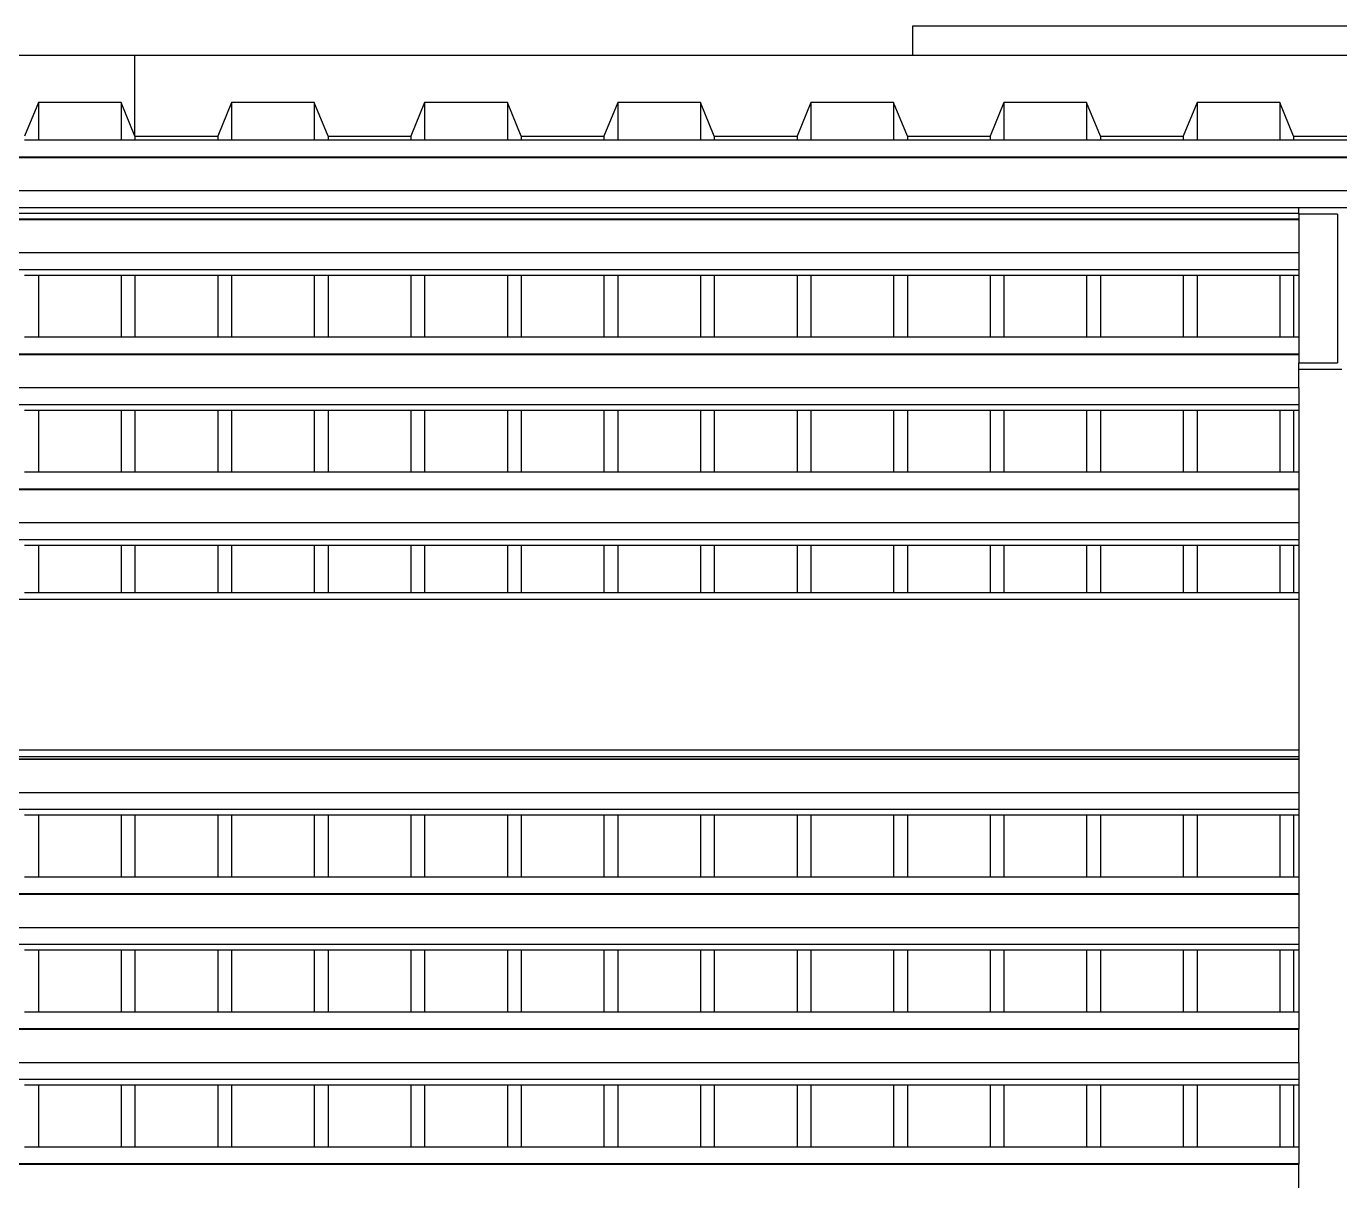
# Model space of a CAD drawing. Extents: x -92 to 92, y -11 to 21.
# Drawn here: x -56.63 to -54.709, y 16.066 to 17.754 of the extents above; entities that cross this region are included whole.
import ezdxf

# ---------------------------------------------------------------- set-up
doc = ezdxf.new("R2010")
doc.units = 0
doc.layers.get('0').update_dxf_attribs({"linetype": 'CONTINUOUS'})

msp = doc.modelspace()

# ---------------------------------------------------------------- linework, layer by layer
for p, q in [((-54.1837, 17.7541), (-55.3337, 17.7541)), ((-55.3337, 17.7541), (-55.3337, 17.7119)), ((-58.3837, 17.7119), (-56.4707, 17.7119)), ((-56.4707, 17.5935), (-56.4707, 17.7119)), ((-56.4707, 17.7119), (-55.3337, 17.7119)), ((-55.3337, 17.7119), (-54.1837, 17.7119)), ((-56.6119, 17.6428), (-56.6321, 17.5935)), ((-56.4908, 17.6428), (-56.6119, 17.6428)), ((-56.6119, 17.6428), (-56.6119, 17.5879)), ((-56.4707, 17.5935), (-56.4908, 17.6428)), ((-56.4908, 17.6428), (-56.4908, 17.5879)), ((-56.3295, 17.6428), (-56.3496, 17.5935)), ((-56.3295, 17.6428), (-56.3295, 17.5879)), ((-56.2084, 17.6428), (-56.3295, 17.6428)), ((-56.2084, 17.6428), (-56.2084, 17.5879)), ((-56.1883, 17.5935), (-56.2084, 17.6428)), ((-56.0471, 17.6428), (-56.0672, 17.5935)), ((-56.0471, 17.6428), (-56.0471, 17.5879)), ((-55.926, 17.6428), (-56.0471, 17.6428)), ((-55.926, 17.6428), (-55.926, 17.5879)), ((-55.9058, 17.5935), (-55.926, 17.6428)), ((-55.7646, 17.6428), (-55.7848, 17.5935)), ((-55.7646, 17.6428), (-55.7646, 17.5879)), ((-55.6436, 17.6428), (-55.7646, 17.6428)), ((-55.6436, 17.6428), (-55.6436, 17.5879)), ((-55.6234, 17.5935), (-55.6436, 17.6428)), ((-55.4822, 17.6428), (-55.5024, 17.5935)), ((-55.4822, 17.6428), (-55.4822, 17.5879)), ((-55.3612, 17.6428), (-55.4822, 17.6428)), ((-55.3612, 17.6428), (-55.3612, 17.5879)), ((-55.341, 17.5935), (-55.3612, 17.6428)), ((-55.1998, 17.6428), (-55.22, 17.5935)), ((-55.1998, 17.6428), (-55.1998, 17.5879)), ((-55.0788, 17.6428), (-55.1998, 17.6428)), ((-55.0788, 17.6428), (-55.0788, 17.5879)), ((-55.0586, 17.5935), (-55.0788, 17.6428)), ((-54.9174, 17.6428), (-54.9376, 17.5935)), ((-54.9174, 17.6428), (-54.9174, 17.5879)), ((-54.7964, 17.6428), (-54.9174, 17.6428)), ((-54.7964, 17.6428), (-54.7964, 17.5879)), ((-54.7762, 17.5935), (-54.7964, 17.6428)), ((-56.6321, 17.5879), (-56.6119, 17.5879)), ((-56.6119, 17.5879), (-56.4908, 17.5879)), ((-56.4908, 17.5879), (-56.4707, 17.5879)), ((-56.4707, 17.5935), (-56.4707, 17.5879)), ((-56.4707, 17.5935), (-56.3496, 17.5935)), ((-56.4707, 17.5879), (-56.3496, 17.5879)), ((-56.3496, 17.5935), (-56.3496, 17.5879)), ((-56.3496, 17.5879), (-56.3295, 17.5879)), ((-56.3295, 17.5879), (-56.2084, 17.5879)), ((-56.2084, 17.5879), (-56.1883, 17.5879)), ((-56.1883, 17.5935), (-56.1883, 17.5879)), ((-56.1883, 17.5935), (-56.0672, 17.5935)), ((-56.1883, 17.5879), (-56.0672, 17.5879)), ((-56.0672, 17.5935), (-56.0672, 17.5879)), ((-56.0672, 17.5879), (-56.0471, 17.5879)), ((-56.0471, 17.5879), (-55.926, 17.5879)), ((-55.926, 17.5879), (-55.9058, 17.5879)), ((-55.9058, 17.5935), (-55.9058, 17.5879)), ((-55.9058, 17.5935), (-55.7848, 17.5935)), ((-55.9058, 17.5879), (-55.7848, 17.5879)), ((-55.7848, 17.5935), (-55.7848, 17.5879)), ((-55.7848, 17.5879), (-55.7646, 17.5879)), ((-55.7646, 17.5879), (-55.6436, 17.5879)), ((-55.6436, 17.5879), (-55.6234, 17.5879)), ((-55.6234, 17.5935), (-55.6234, 17.5879)), ((-55.6234, 17.5935), (-55.5024, 17.5935)), ((-55.6234, 17.5879), (-55.5024, 17.5879)), ((-55.5024, 17.5935), (-55.5024, 17.5879)), ((-55.5024, 17.5879), (-55.4822, 17.5879)), ((-55.4822, 17.5879), (-55.3612, 17.5879)), ((-55.3612, 17.5879), (-55.341, 17.5879)), ((-55.341, 17.5935), (-55.341, 17.5879)), ((-55.341, 17.5935), (-55.22, 17.5935)), ((-55.341, 17.5879), (-55.22, 17.5879)), ((-55.22, 17.5935), (-55.22, 17.5879)), ((-55.22, 17.5879), (-55.1998, 17.5879)), ((-55.1998, 17.5879), (-55.0788, 17.5879)), ((-55.0788, 17.5879), (-55.0586, 17.5879)), ((-55.0586, 17.5935), (-55.0586, 17.5879)), ((-55.0586, 17.5935), (-54.9376, 17.5935)), ((-55.0586, 17.5879), (-54.9376, 17.5879)), ((-54.9376, 17.5935), (-54.9376, 17.5879)), ((-54.9376, 17.5879), (-54.9174, 17.5879)), ((-54.9174, 17.5879), (-54.7964, 17.5879)), ((-54.7964, 17.5879), (-54.7762, 17.5879)), ((-54.7762, 17.5935), (-54.7762, 17.5879)), ((-54.7762, 17.5935), (-54.6552, 17.5935)), ((-54.7762, 17.5879), (-54.6552, 17.5879)), ((-64.9532, 17.5632), (-47.2687, 17.5632)), ((-64.9532, 17.5624), (-47.2687, 17.5624)), ((-64.9532, 17.5139), (-47.2687, 17.5139)), ((-58.3987, 17.4892), (-54.7687, 17.4892)), ((-58.3987, 17.481), (-54.7687, 17.481)), ((-54.7687, 17.4892), (-54.6487, 17.4892)), ((-54.7687, 17.481), (-54.7687, 17.4892)), ((-54.7687, 17.4796), (-54.7687, 17.481)), ((-58.3987, 17.4725), (-54.7687, 17.4725)), ((-58.3987, 17.4717), (-54.7687, 17.4717)), ((-54.7118, 17.4796), (-54.7687, 17.4796)), ((-54.7687, 17.4796), (-54.7687, 17.4725)), ((-54.7687, 17.4725), (-54.7687, 17.4717)), ((-54.7687, 17.4717), (-54.7687, 17.4232)), ((-54.7118, 17.4796), (-54.7118, 17.2622)), ((-58.3987, 17.4232), (-54.7687, 17.4232)), ((-54.7687, 17.4232), (-54.7687, 17.3985)), ((-58.3987, 17.3985), (-54.7687, 17.3985)), ((-56.6321, 17.3903), (-56.6119, 17.3903)), ((-56.6119, 17.3903), (-56.6119, 17.2999)), ((-56.6119, 17.3903), (-56.4908, 17.3903)), ((-56.4908, 17.3903), (-56.4908, 17.2999)), ((-56.4908, 17.3903), (-56.4707, 17.3903)), ((-56.4707, 17.3903), (-56.4707, 17.2999)), ((-56.4707, 17.3903), (-56.3496, 17.3903)), ((-56.3496, 17.3903), (-56.3496, 17.2999)), ((-56.3496, 17.3903), (-56.3295, 17.3903)), ((-56.3295, 17.3903), (-56.3295, 17.2999)), ((-56.3295, 17.3903), (-56.2084, 17.3903)), ((-56.2084, 17.3903), (-56.2084, 17.2999)), ((-56.2084, 17.3903), (-56.1883, 17.3903)), ((-56.1883, 17.3903), (-56.1883, 17.2999)), ((-56.1883, 17.3903), (-56.0672, 17.3903)), ((-56.0672, 17.3903), (-56.0672, 17.2999)), ((-56.0672, 17.3903), (-56.0471, 17.3903)), ((-56.0471, 17.3903), (-56.0471, 17.2999)), ((-56.0471, 17.3903), (-55.926, 17.3903)), ((-55.926, 17.3903), (-55.926, 17.2999)), ((-55.926, 17.3903), (-55.9058, 17.3903)), ((-55.9058, 17.3903), (-55.9058, 17.2999)), ((-55.9058, 17.3903), (-55.7848, 17.3903)), ((-55.7848, 17.3903), (-55.7848, 17.2999)), ((-55.7848, 17.3903), (-55.7646, 17.3903)), ((-55.7646, 17.3903), (-55.7646, 17.2999)), ((-55.7646, 17.3903), (-55.6436, 17.3903)), ((-55.6436, 17.3903), (-55.6436, 17.2999)), ((-55.6436, 17.3903), (-55.6234, 17.3903)), ((-55.6234, 17.3903), (-55.6234, 17.2999)), ((-55.6234, 17.3903), (-55.5024, 17.3903)), ((-55.5024, 17.3903), (-55.5024, 17.2999)), ((-55.5024, 17.3903), (-55.4822, 17.3903)), ((-55.4822, 17.3903), (-55.4822, 17.2999)), ((-55.4822, 17.3903), (-55.3612, 17.3903)), ((-55.3612, 17.3903), (-55.3612, 17.2999)), ((-55.3612, 17.3903), (-55.341, 17.3903)), ((-55.341, 17.3903), (-55.341, 17.2999)), ((-55.341, 17.3903), (-55.22, 17.3903)), ((-55.22, 17.3903), (-55.22, 17.2999)), ((-55.22, 17.3903), (-55.1998, 17.3903)), ((-55.1998, 17.3903), (-55.1998, 17.2999)), ((-55.1998, 17.3903), (-55.0788, 17.3903)), ((-55.0788, 17.3903), (-55.0788, 17.2999)), ((-55.0788, 17.3903), (-55.0586, 17.3903)), ((-55.0586, 17.3903), (-55.0586, 17.2999)), ((-55.0586, 17.3903), (-54.9376, 17.3903)), ((-54.9376, 17.3903), (-54.9376, 17.2999)), ((-54.9376, 17.3903), (-54.9174, 17.3903)), ((-54.9174, 17.3903), (-54.9174, 17.2999)), ((-54.9174, 17.3903), (-54.7964, 17.3903)), ((-54.7964, 17.3903), (-54.7964, 17.2999)), ((-54.7964, 17.3903), (-54.7762, 17.3903)), ((-54.7762, 17.3903), (-54.7762, 17.2999)), ((-54.7762, 17.3903), (-54.7687, 17.3903)), ((-54.7687, 17.3985), (-54.7687, 17.3903)), ((-54.7687, 17.3903), (-54.7687, 17.2999)), ((-56.6321, 17.2999), (-56.6119, 17.2999)), ((-56.6119, 17.2999), (-56.4908, 17.2999)), ((-56.4908, 17.2999), (-56.4707, 17.2999)), ((-56.4707, 17.2999), (-56.3496, 17.2999)), ((-56.3496, 17.2999), (-56.3295, 17.2999)), ((-56.3295, 17.2999), (-56.2084, 17.2999)), ((-56.2084, 17.2999), (-56.1883, 17.2999)), ((-56.1883, 17.2999), (-56.0672, 17.2999)), ((-56.0672, 17.2999), (-56.0471, 17.2999)), ((-56.0471, 17.2999), (-55.926, 17.2999)), ((-55.926, 17.2999), (-55.9058, 17.2999)), ((-55.9058, 17.2999), (-55.7848, 17.2999)), ((-55.7848, 17.2999), (-55.7646, 17.2999)), ((-55.7646, 17.2999), (-55.6436, 17.2999)), ((-55.6436, 17.2999), (-55.6234, 17.2999)), ((-55.6234, 17.2999), (-55.5024, 17.2999)), ((-55.5024, 17.2999), (-55.4822, 17.2999)), ((-55.4822, 17.2999), (-55.3612, 17.2999)), ((-55.3612, 17.2999), (-55.341, 17.2999)), ((-55.341, 17.2999), (-55.22, 17.2999)), ((-55.22, 17.2999), (-55.1998, 17.2999)), ((-55.1998, 17.2999), (-55.0788, 17.2999)), ((-55.0788, 17.2999), (-55.0586, 17.2999)), ((-55.0586, 17.2999), (-54.9376, 17.2999)), ((-54.9376, 17.2999), (-54.9174, 17.2999)), ((-54.9174, 17.2999), (-54.7964, 17.2999)), ((-54.7964, 17.2999), (-54.7762, 17.2999)), ((-54.7762, 17.2999), (-54.7687, 17.2999)), ((-54.7687, 17.2999), (-54.7687, 17.2752)), ((-58.3987, 17.2752), (-54.7687, 17.2752)), ((-58.3987, 17.2744), (-54.7687, 17.2744)), ((-54.7687, 17.2752), (-54.7687, 17.2744)), ((-54.7687, 17.2744), (-54.7687, 17.2622)), ((-54.7687, 17.2525), (-54.7687, 17.2622)), ((-54.7687, 17.2622), (-54.7118, 17.2622)), ((-54.7118, 17.2525), (-54.7687, 17.2525)), ((-54.7687, 17.2525), (-54.7687, 17.2522)), ((-54.7118, 17.2522), (-54.7687, 17.2522)), ((-54.7687, 17.2259), (-54.7687, 17.2522)), ((-54.7118, 17.2525), (-54.7118, 17.2522)), ((-54.7056, 17.2525), (-54.7118, 17.2525)), ((-54.7056, 17.2522), (-54.7118, 17.2522)), ((-58.3987, 17.2259), (-54.7687, 17.2259)), ((-54.7687, 17.2259), (-54.7687, 17.2012)), ((-58.3987, 17.2012), (-54.7687, 17.2012)), ((-56.6321, 17.193), (-56.6119, 17.193)), ((-56.6119, 17.193), (-56.6119, 17.1026)), ((-56.6119, 17.193), (-56.4908, 17.193)), ((-56.4908, 17.193), (-56.4908, 17.1026)), ((-56.4908, 17.193), (-56.4707, 17.193)), ((-56.4707, 17.193), (-56.4707, 17.1026)), ((-56.4707, 17.193), (-56.3496, 17.193)), ((-56.3496, 17.193), (-56.3496, 17.1026)), ((-56.3496, 17.193), (-56.3295, 17.193)), ((-56.3295, 17.193), (-56.3295, 17.1026)), ((-56.3295, 17.193), (-56.2084, 17.193)), ((-56.2084, 17.193), (-56.2084, 17.1026)), ((-56.2084, 17.193), (-56.1883, 17.193)), ((-56.1883, 17.193), (-56.1883, 17.1026)), ((-56.1883, 17.193), (-56.0672, 17.193)), ((-56.0672, 17.193), (-56.0672, 17.1026)), ((-56.0672, 17.193), (-56.0471, 17.193)), ((-56.0471, 17.193), (-56.0471, 17.1026)), ((-56.0471, 17.193), (-55.926, 17.193)), ((-55.926, 17.193), (-55.926, 17.1026)), ((-55.926, 17.193), (-55.9058, 17.193)), ((-55.9058, 17.193), (-55.9058, 17.1026)), ((-55.9058, 17.193), (-55.7848, 17.193)), ((-55.7848, 17.193), (-55.7848, 17.1026)), ((-55.7848, 17.193), (-55.7646, 17.193)), ((-55.7646, 17.193), (-55.7646, 17.1026)), ((-55.7646, 17.193), (-55.6436, 17.193)), ((-55.6436, 17.193), (-55.6436, 17.1026)), ((-55.6436, 17.193), (-55.6234, 17.193)), ((-55.6234, 17.193), (-55.6234, 17.1026)), ((-55.6234, 17.193), (-55.5024, 17.193)), ((-55.5024, 17.193), (-55.5024, 17.1026)), ((-55.5024, 17.193), (-55.4822, 17.193)), ((-55.4822, 17.193), (-55.4822, 17.1026)), ((-55.4822, 17.193), (-55.3612, 17.193)), ((-55.3612, 17.193), (-55.3612, 17.1026)), ((-55.3612, 17.193), (-55.341, 17.193)), ((-55.341, 17.193), (-55.341, 17.1026)), ((-55.341, 17.193), (-55.22, 17.193)), ((-55.22, 17.193), (-55.22, 17.1026)), ((-55.22, 17.193), (-55.1998, 17.193)), ((-55.1998, 17.193), (-55.1998, 17.1026)), ((-55.1998, 17.193), (-55.0788, 17.193)), ((-55.0788, 17.193), (-55.0788, 17.1026)), ((-55.0788, 17.193), (-55.0586, 17.193)), ((-55.0586, 17.193), (-55.0586, 17.1026)), ((-55.0586, 17.193), (-54.9376, 17.193)), ((-54.9376, 17.193), (-54.9376, 17.1026)), ((-54.9376, 17.193), (-54.9174, 17.193)), ((-54.9174, 17.193), (-54.9174, 17.1026)), ((-54.9174, 17.193), (-54.7964, 17.193)), ((-54.7964, 17.193), (-54.7964, 17.1026)), ((-54.7964, 17.193), (-54.7762, 17.193)), ((-54.7762, 17.193), (-54.7762, 17.1026)), ((-54.7762, 17.193), (-54.7687, 17.193)), ((-54.7687, 17.2012), (-54.7687, 17.193)), ((-54.7687, 17.193), (-54.7687, 17.1026)), ((-56.6321, 17.1026), (-56.6119, 17.1026)), ((-56.6119, 17.1026), (-56.4908, 17.1026)), ((-56.4908, 17.1026), (-56.4707, 17.1026)), ((-56.4707, 17.1026), (-56.3496, 17.1026)), ((-56.3496, 17.1026), (-56.3295, 17.1026)), ((-56.3295, 17.1026), (-56.2084, 17.1026)), ((-56.2084, 17.1026), (-56.1883, 17.1026)), ((-56.1883, 17.1026), (-56.0672, 17.1026)), ((-56.0672, 17.1026), (-56.0471, 17.1026)), ((-56.0471, 17.1026), (-55.926, 17.1026)), ((-55.926, 17.1026), (-55.9058, 17.1026)), ((-55.9058, 17.1026), (-55.7848, 17.1026)), ((-55.7848, 17.1026), (-55.7646, 17.1026)), ((-55.7646, 17.1026), (-55.6436, 17.1026)), ((-55.6436, 17.1026), (-55.6234, 17.1026)), ((-55.6234, 17.1026), (-55.5024, 17.1026)), ((-55.5024, 17.1026), (-55.4822, 17.1026)), ((-55.4822, 17.1026), (-55.3612, 17.1026)), ((-55.3612, 17.1026), (-55.341, 17.1026)), ((-55.341, 17.1026), (-55.22, 17.1026)), ((-55.22, 17.1026), (-55.1998, 17.1026)), ((-55.1998, 17.1026), (-55.0788, 17.1026)), ((-55.0788, 17.1026), (-55.0586, 17.1026)), ((-55.0586, 17.1026), (-54.9376, 17.1026)), ((-54.9376, 17.1026), (-54.9174, 17.1026)), ((-54.9174, 17.1026), (-54.7964, 17.1026)), ((-54.7964, 17.1026), (-54.7762, 17.1026)), ((-54.7762, 17.1026), (-54.7687, 17.1026)), ((-54.7687, 17.1026), (-54.7687, 17.0779)), ((-58.3987, 17.0779), (-54.7687, 17.0779)), ((-58.3987, 17.0771), (-54.7687, 17.0771)), ((-54.7687, 17.0779), (-54.7687, 17.0771)), ((-54.7687, 17.0771), (-54.7687, 17.0286)), ((-58.3987, 17.0286), (-54.7687, 17.0286)), ((-54.7687, 17.0286), (-54.7687, 17.0039)), ((-58.3987, 17.0039), (-54.7687, 17.0039)), ((-54.7687, 17.0039), (-54.7687, 16.9957)), ((-56.6321, 16.9957), (-56.6119, 16.9957)), ((-56.6119, 16.9957), (-56.6119, 16.9261)), ((-56.6119, 16.9957), (-56.4908, 16.9957)), ((-56.4908, 16.9957), (-56.4908, 16.9261)), ((-56.4908, 16.9957), (-56.4707, 16.9957)), ((-56.4707, 16.9957), (-56.4707, 16.9261)), ((-56.4707, 16.9957), (-56.3496, 16.9957)), ((-56.3496, 16.9957), (-56.3496, 16.9261)), ((-56.3496, 16.9957), (-56.3295, 16.9957)), ((-56.3295, 16.9957), (-56.3295, 16.9261)), ((-56.3295, 16.9957), (-56.2084, 16.9957)), ((-56.2084, 16.9957), (-56.2084, 16.9261)), ((-56.2084, 16.9957), (-56.1883, 16.9957)), ((-56.1883, 16.9957), (-56.1883, 16.9261)), ((-56.1883, 16.9957), (-56.0672, 16.9957)), ((-56.0672, 16.9957), (-56.0672, 16.9261)), ((-56.0672, 16.9957), (-56.0471, 16.9957)), ((-56.0471, 16.9957), (-56.0471, 16.9261)), ((-56.0471, 16.9957), (-55.926, 16.9957)), ((-55.926, 16.9957), (-55.926, 16.9261)), ((-55.926, 16.9957), (-55.9058, 16.9957)), ((-55.9058, 16.9957), (-55.9058, 16.9261)), ((-55.9058, 16.9957), (-55.7848, 16.9957)), ((-55.7848, 16.9957), (-55.7848, 16.9261)), ((-55.7848, 16.9957), (-55.7646, 16.9957)), ((-55.7646, 16.9957), (-55.7646, 16.9261)), ((-55.7646, 16.9957), (-55.6436, 16.9957)), ((-55.6436, 16.9957), (-55.6436, 16.9261)), ((-55.6436, 16.9957), (-55.6234, 16.9957)), ((-55.6234, 16.9957), (-55.6234, 16.9261)), ((-55.6234, 16.9957), (-55.5024, 16.9957)), ((-55.5024, 16.9957), (-55.5024, 16.9261)), ((-55.5024, 16.9957), (-55.4822, 16.9957)), ((-55.4822, 16.9957), (-55.4822, 16.9261)), ((-55.4822, 16.9957), (-55.3612, 16.9957)), ((-55.3612, 16.9957), (-55.3612, 16.9261)), ((-55.3612, 16.9957), (-55.341, 16.9957)), ((-55.341, 16.9957), (-55.341, 16.9261)), ((-55.341, 16.9957), (-55.22, 16.9957)), ((-55.22, 16.9957), (-55.22, 16.9261)), ((-55.22, 16.9957), (-55.1998, 16.9957)), ((-55.1998, 16.9957), (-55.1998, 16.9261)), ((-55.1998, 16.9957), (-55.0788, 16.9957)), ((-55.0788, 16.9957), (-55.0788, 16.9261)), ((-55.0788, 16.9957), (-55.0586, 16.9957)), ((-55.0586, 16.9957), (-55.0586, 16.9261)), ((-55.0586, 16.9957), (-54.9376, 16.9957)), ((-54.9376, 16.9957), (-54.9376, 16.9261)), ((-54.9376, 16.9957), (-54.9174, 16.9957)), ((-54.9174, 16.9957), (-54.9174, 16.9261)), ((-54.9174, 16.9957), (-54.7964, 16.9957)), ((-54.7964, 16.9957), (-54.7964, 16.9261)), ((-54.7964, 16.9957), (-54.7762, 16.9957)), ((-54.7762, 16.9957), (-54.7762, 16.9261)), ((-54.7762, 16.9957), (-54.7687, 16.9957)), ((-54.7687, 16.9957), (-54.7687, 16.9261)), ((-56.6119, 16.9261), (-56.6321, 16.9261)), ((-56.4908, 16.9261), (-56.6119, 16.9261)), ((-56.4707, 16.9261), (-56.4908, 16.9261)), ((-56.3496, 16.9261), (-56.4707, 16.9261)), ((-56.3295, 16.9261), (-56.3496, 16.9261)), ((-56.2084, 16.9261), (-56.3295, 16.9261)), ((-56.1883, 16.9261), (-56.2084, 16.9261)), ((-56.0672, 16.9261), (-56.1883, 16.9261)), ((-56.0471, 16.9261), (-56.0672, 16.9261)), ((-55.926, 16.9261), (-56.0471, 16.9261)), ((-55.9058, 16.9261), (-55.926, 16.9261)), ((-55.7848, 16.9261), (-55.9058, 16.9261)), ((-55.7646, 16.9261), (-55.7848, 16.9261)), ((-55.6436, 16.9261), (-55.7646, 16.9261)), ((-55.6234, 16.9261), (-55.6436, 16.9261)), ((-55.5024, 16.9261), (-55.6234, 16.9261)), ((-55.4822, 16.9261), (-55.5024, 16.9261)), ((-55.3612, 16.9261), (-55.4822, 16.9261)), ((-55.341, 16.9261), (-55.3612, 16.9261)), ((-55.22, 16.9261), (-55.341, 16.9261)), ((-55.1998, 16.9261), (-55.22, 16.9261)), ((-55.0788, 16.9261), (-55.1998, 16.9261)), ((-55.0586, 16.9261), (-55.0788, 16.9261)), ((-54.9376, 16.9261), (-55.0586, 16.9261)), ((-54.9174, 16.9261), (-54.9376, 16.9261)), ((-54.7964, 16.9261), (-54.9174, 16.9261)), ((-54.7762, 16.9261), (-54.7964, 16.9261)), ((-54.7687, 16.9261), (-54.7762, 16.9261)), ((-54.7687, 16.9261), (-54.7687, 16.9163)), ((-54.7687, 16.9163), (-58.3987, 16.9163)), ((-54.7687, 16.9163), (-54.7687, 16.6959)), ((-54.7687, 16.6959), (-58.3987, 16.6959)), ((-54.7687, 16.6959), (-54.7687, 16.6861)), ((-54.7687, 16.6861), (-58.3987, 16.6861)), ((-58.3987, 16.6834), (-54.7687, 16.6834)), ((-58.3987, 16.6825), (-54.7687, 16.6825)), ((-54.7687, 16.6861), (-54.7687, 16.6834)), ((-54.7687, 16.6834), (-54.7687, 16.6825)), ((-54.7687, 16.6825), (-54.7687, 16.6341)), ((-58.3987, 16.6341), (-54.7687, 16.6341)), ((-54.7687, 16.6341), (-54.7687, 16.6094)), ((-58.3987, 16.6094), (-54.7687, 16.6094)), ((-56.6321, 16.6012), (-56.6119, 16.6012)), ((-56.6119, 16.6012), (-56.6119, 16.5108)), ((-56.6119, 16.6012), (-56.4908, 16.6012)), ((-56.4908, 16.6012), (-56.4908, 16.5108)), ((-56.4908, 16.6012), (-56.4707, 16.6012)), ((-56.4707, 16.6012), (-56.4707, 16.5108)), ((-56.4707, 16.6012), (-56.3496, 16.6012)), ((-56.3496, 16.6012), (-56.3496, 16.5108)), ((-56.3496, 16.6012), (-56.3295, 16.6012)), ((-56.3295, 16.6012), (-56.3295, 16.5108)), ((-56.3295, 16.6012), (-56.2084, 16.6012)), ((-56.2084, 16.6012), (-56.2084, 16.5108)), ((-56.2084, 16.6012), (-56.1883, 16.6012)), ((-56.1883, 16.6012), (-56.1883, 16.5108)), ((-56.1883, 16.6012), (-56.0672, 16.6012)), ((-56.0672, 16.6012), (-56.0672, 16.5108)), ((-56.0672, 16.6012), (-56.0471, 16.6012)), ((-56.0471, 16.6012), (-56.0471, 16.5108)), ((-56.0471, 16.6012), (-55.926, 16.6012)), ((-55.926, 16.6012), (-55.926, 16.5108)), ((-55.926, 16.6012), (-55.9058, 16.6012)), ((-55.9058, 16.6012), (-55.9058, 16.5108)), ((-55.9058, 16.6012), (-55.7848, 16.6012)), ((-55.7848, 16.6012), (-55.7848, 16.5108)), ((-55.7848, 16.6012), (-55.7646, 16.6012)), ((-55.7646, 16.6012), (-55.7646, 16.5108)), ((-55.7646, 16.6012), (-55.6436, 16.6012)), ((-55.6436, 16.6012), (-55.6436, 16.5108)), ((-55.6436, 16.6012), (-55.6234, 16.6012)), ((-55.6234, 16.6012), (-55.6234, 16.5108)), ((-55.6234, 16.6012), (-55.5024, 16.6012)), ((-55.5024, 16.6012), (-55.5024, 16.5108)), ((-55.5024, 16.6012), (-55.4822, 16.6012)), ((-55.4822, 16.6012), (-55.4822, 16.5108)), ((-55.4822, 16.6012), (-55.3612, 16.6012)), ((-55.3612, 16.6012), (-55.3612, 16.5108)), ((-55.3612, 16.6012), (-55.341, 16.6012)), ((-55.341, 16.6012), (-55.341, 16.5108)), ((-55.341, 16.6012), (-55.22, 16.6012)), ((-55.22, 16.6012), (-55.22, 16.5108)), ((-55.22, 16.6012), (-55.1998, 16.6012)), ((-55.1998, 16.6012), (-55.1998, 16.5108)), ((-55.1998, 16.6012), (-55.0788, 16.6012)), ((-55.0788, 16.6012), (-55.0788, 16.5108)), ((-55.0788, 16.6012), (-55.0586, 16.6012)), ((-55.0586, 16.6012), (-55.0586, 16.5108)), ((-55.0586, 16.6012), (-54.9376, 16.6012)), ((-54.9376, 16.6012), (-54.9376, 16.5108)), ((-54.9376, 16.6012), (-54.9174, 16.6012)), ((-54.9174, 16.6012), (-54.9174, 16.5108)), ((-54.9174, 16.6012), (-54.7964, 16.6012)), ((-54.7964, 16.6012), (-54.7964, 16.5108)), ((-54.7964, 16.6012), (-54.7762, 16.6012)), ((-54.7762, 16.6012), (-54.7762, 16.5108)), ((-54.7762, 16.6012), (-54.7687, 16.6012)), ((-54.7687, 16.6094), (-54.7687, 16.6012)), ((-54.7687, 16.6012), (-54.7687, 16.5108)), ((-56.6321, 16.5108), (-56.6119, 16.5108)), ((-56.6119, 16.5108), (-56.4908, 16.5108)), ((-56.4908, 16.5108), (-56.4707, 16.5108)), ((-56.4707, 16.5108), (-56.3496, 16.5108)), ((-56.3496, 16.5108), (-56.3295, 16.5108)), ((-56.3295, 16.5108), (-56.2084, 16.5108)), ((-56.2084, 16.5108), (-56.1883, 16.5108)), ((-56.1883, 16.5108), (-56.0672, 16.5108)), ((-56.0672, 16.5108), (-56.0471, 16.5108)), ((-56.0471, 16.5108), (-55.926, 16.5108)), ((-55.926, 16.5108), (-55.9058, 16.5108)), ((-55.9058, 16.5108), (-55.7848, 16.5108)), ((-55.7848, 16.5108), (-55.7646, 16.5108)), ((-55.7646, 16.5108), (-55.6436, 16.5108)), ((-55.6436, 16.5108), (-55.6234, 16.5108)), ((-55.6234, 16.5108), (-55.5024, 16.5108)), ((-55.5024, 16.5108), (-55.4822, 16.5108)), ((-55.4822, 16.5108), (-55.3612, 16.5108)), ((-55.3612, 16.5108), (-55.341, 16.5108)), ((-55.341, 16.5108), (-55.22, 16.5108)), ((-55.22, 16.5108), (-55.1998, 16.5108)), ((-55.1998, 16.5108), (-55.0788, 16.5108)), ((-55.0788, 16.5108), (-55.0586, 16.5108)), ((-55.0586, 16.5108), (-54.9376, 16.5108)), ((-54.9376, 16.5108), (-54.9174, 16.5108)), ((-54.9174, 16.5108), (-54.7964, 16.5108)), ((-54.7964, 16.5108), (-54.7762, 16.5108)), ((-54.7762, 16.5108), (-54.7687, 16.5108)), ((-54.7687, 16.5108), (-54.7687, 16.4861)), ((-58.3987, 16.4861), (-54.7687, 16.4861)), ((-58.3987, 16.4853), (-54.7687, 16.4853)), ((-54.7687, 16.4861), (-54.7687, 16.4853)), ((-54.7687, 16.4853), (-54.7687, 16.4368)), ((-58.3987, 16.4368), (-54.7687, 16.4368)), ((-54.7687, 16.4368), (-54.7687, 16.4121)), ((-58.3987, 16.4121), (-54.7687, 16.4121)), ((-54.7687, 16.4121), (-54.7687, 16.4039)), ((-56.6321, 16.4039), (-56.6119, 16.4039)), ((-56.6119, 16.4039), (-56.6119, 16.3135)), ((-56.6119, 16.4039), (-56.4908, 16.4039)), ((-56.4908, 16.4039), (-56.4908, 16.3135)), ((-56.4908, 16.4039), (-56.4707, 16.4039)), ((-56.4707, 16.4039), (-56.4707, 16.3135)), ((-56.4707, 16.4039), (-56.3496, 16.4039)), ((-56.3496, 16.4039), (-56.3496, 16.3135)), ((-56.3496, 16.4039), (-56.3295, 16.4039)), ((-56.3295, 16.4039), (-56.3295, 16.3135)), ((-56.3295, 16.4039), (-56.2084, 16.4039)), ((-56.2084, 16.4039), (-56.2084, 16.3135)), ((-56.2084, 16.4039), (-56.1883, 16.4039)), ((-56.1883, 16.4039), (-56.1883, 16.3135)), ((-56.1883, 16.4039), (-56.0672, 16.4039)), ((-56.0672, 16.4039), (-56.0672, 16.3135)), ((-56.0672, 16.4039), (-56.0471, 16.4039)), ((-56.0471, 16.4039), (-56.0471, 16.3135)), ((-56.0471, 16.4039), (-55.926, 16.4039)), ((-55.926, 16.4039), (-55.926, 16.3135)), ((-55.926, 16.4039), (-55.9058, 16.4039)), ((-55.9058, 16.4039), (-55.9058, 16.3135)), ((-55.9058, 16.4039), (-55.7848, 16.4039)), ((-55.7848, 16.4039), (-55.7848, 16.3135)), ((-55.7848, 16.4039), (-55.7646, 16.4039)), ((-55.7646, 16.4039), (-55.7646, 16.3135)), ((-55.7646, 16.4039), (-55.6436, 16.4039)), ((-55.6436, 16.4039), (-55.6436, 16.3135)), ((-55.6436, 16.4039), (-55.6234, 16.4039)), ((-55.6234, 16.4039), (-55.6234, 16.3135)), ((-55.6234, 16.4039), (-55.5024, 16.4039)), ((-55.5024, 16.4039), (-55.5024, 16.3135)), ((-55.5024, 16.4039), (-55.4822, 16.4039)), ((-55.4822, 16.4039), (-55.4822, 16.3135)), ((-55.4822, 16.4039), (-55.3612, 16.4039)), ((-55.3612, 16.4039), (-55.3612, 16.3135)), ((-55.3612, 16.4039), (-55.341, 16.4039)), ((-55.341, 16.4039), (-55.341, 16.3135)), ((-55.341, 16.4039), (-55.22, 16.4039)), ((-55.22, 16.4039), (-55.22, 16.3135)), ((-55.22, 16.4039), (-55.1998, 16.4039)), ((-55.1998, 16.4039), (-55.1998, 16.3135)), ((-55.1998, 16.4039), (-55.0788, 16.4039)), ((-55.0788, 16.4039), (-55.0788, 16.3135)), ((-55.0788, 16.4039), (-55.0586, 16.4039)), ((-55.0586, 16.4039), (-55.0586, 16.3135)), ((-55.0586, 16.4039), (-54.9376, 16.4039)), ((-54.9376, 16.4039), (-54.9376, 16.3135)), ((-54.9376, 16.4039), (-54.9174, 16.4039)), ((-54.9174, 16.4039), (-54.9174, 16.3135)), ((-54.9174, 16.4039), (-54.7964, 16.4039)), ((-54.7964, 16.4039), (-54.7964, 16.3135)), ((-54.7964, 16.4039), (-54.7762, 16.4039)), ((-54.7762, 16.4039), (-54.7762, 16.3135)), ((-54.7762, 16.4039), (-54.7687, 16.4039)), ((-54.7687, 16.4039), (-54.7687, 16.3135)), ((-56.6321, 16.3135), (-56.6119, 16.3135)), ((-56.6119, 16.3135), (-56.4908, 16.3135)), ((-56.4908, 16.3135), (-56.4707, 16.3135)), ((-56.4707, 16.3135), (-56.3496, 16.3135)), ((-56.3496, 16.3135), (-56.3295, 16.3135)), ((-56.3295, 16.3135), (-56.2084, 16.3135)), ((-56.2084, 16.3135), (-56.1883, 16.3135)), ((-56.1883, 16.3135), (-56.0672, 16.3135)), ((-56.0672, 16.3135), (-56.0471, 16.3135)), ((-56.0471, 16.3135), (-55.926, 16.3135)), ((-55.926, 16.3135), (-55.9058, 16.3135)), ((-55.9058, 16.3135), (-55.7848, 16.3135)), ((-55.7848, 16.3135), (-55.7646, 16.3135)), ((-55.7646, 16.3135), (-55.6436, 16.3135)), ((-55.6436, 16.3135), (-55.6234, 16.3135)), ((-55.6234, 16.3135), (-55.5024, 16.3135)), ((-55.5024, 16.3135), (-55.4822, 16.3135)), ((-55.4822, 16.3135), (-55.3612, 16.3135)), ((-55.3612, 16.3135), (-55.341, 16.3135)), ((-55.341, 16.3135), (-55.22, 16.3135)), ((-55.22, 16.3135), (-55.1998, 16.3135)), ((-55.1998, 16.3135), (-55.0788, 16.3135)), ((-55.0788, 16.3135), (-55.0586, 16.3135)), ((-55.0586, 16.3135), (-54.9376, 16.3135)), ((-54.9376, 16.3135), (-54.9174, 16.3135)), ((-54.9174, 16.3135), (-54.7964, 16.3135)), ((-54.7964, 16.3135), (-54.7762, 16.3135)), ((-54.7762, 16.3135), (-54.7687, 16.3135)), ((-54.7687, 16.3135), (-54.7687, 16.2888)), ((-58.3987, 16.2888), (-54.7687, 16.2888)), ((-58.3987, 16.288), (-54.7687, 16.288)), ((-54.7687, 16.2888), (-54.7687, 16.288)), ((-54.7687, 16.2395), (-54.7687, 16.288)), ((-58.3987, 16.2395), (-54.7687, 16.2395)), ((-54.7687, 16.2395), (-54.7687, 16.2148)), ((-58.3987, 16.2148), (-54.7687, 16.2148)), ((-54.7687, 16.2148), (-54.7687, 16.2066)), ((-56.6321, 16.2066), (-56.6119, 16.2066)), ((-56.6119, 16.2066), (-56.6119, 16.1162)), ((-56.6119, 16.2066), (-56.4908, 16.2066)), ((-56.4908, 16.2066), (-56.4908, 16.1162)), ((-56.4908, 16.2066), (-56.4707, 16.2066)), ((-56.4707, 16.2066), (-56.4707, 16.1162)), ((-56.4707, 16.2066), (-56.3496, 16.2066)), ((-56.3496, 16.2066), (-56.3496, 16.1162)), ((-56.3496, 16.2066), (-56.3295, 16.2066)), ((-56.3295, 16.2066), (-56.3295, 16.1162)), ((-56.3295, 16.2066), (-56.2084, 16.2066)), ((-56.2084, 16.2066), (-56.2084, 16.1162)), ((-56.2084, 16.2066), (-56.1883, 16.2066)), ((-56.1883, 16.2066), (-56.1883, 16.1162)), ((-56.1883, 16.2066), (-56.0672, 16.2066)), ((-56.0672, 16.2066), (-56.0672, 16.1162)), ((-56.0672, 16.2066), (-56.0471, 16.2066)), ((-56.0471, 16.2066), (-56.0471, 16.1162)), ((-56.0471, 16.2066), (-55.926, 16.2066)), ((-55.926, 16.2066), (-55.926, 16.1162)), ((-55.926, 16.2066), (-55.9058, 16.2066)), ((-55.9058, 16.2066), (-55.9058, 16.1162)), ((-55.9058, 16.2066), (-55.7848, 16.2066)), ((-55.7848, 16.2066), (-55.7848, 16.1162)), ((-55.7848, 16.2066), (-55.7646, 16.2066)), ((-55.7646, 16.2066), (-55.7646, 16.1162)), ((-55.7646, 16.2066), (-55.6436, 16.2066)), ((-55.6436, 16.2066), (-55.6436, 16.1162)), ((-55.6436, 16.2066), (-55.6234, 16.2066)), ((-55.6234, 16.2066), (-55.6234, 16.1162)), ((-55.6234, 16.2066), (-55.5024, 16.2066)), ((-55.5024, 16.2066), (-55.5024, 16.1162)), ((-55.5024, 16.2066), (-55.4822, 16.2066)), ((-55.4822, 16.2066), (-55.4822, 16.1162)), ((-55.4822, 16.2066), (-55.3612, 16.2066)), ((-55.3612, 16.2066), (-55.3612, 16.1162)), ((-55.3612, 16.2066), (-55.341, 16.2066)), ((-55.341, 16.2066), (-55.341, 16.1162)), ((-55.341, 16.2066), (-55.22, 16.2066)), ((-55.22, 16.2066), (-55.22, 16.1162)), ((-55.22, 16.2066), (-55.1998, 16.2066)), ((-55.1998, 16.2066), (-55.1998, 16.1162)), ((-55.1998, 16.2066), (-55.0788, 16.2066)), ((-55.0788, 16.2066), (-55.0788, 16.1162)), ((-55.0788, 16.2066), (-55.0586, 16.2066)), ((-55.0586, 16.2066), (-55.0586, 16.1162)), ((-55.0586, 16.2066), (-54.9376, 16.2066)), ((-54.9376, 16.2066), (-54.9376, 16.1162)), ((-54.9376, 16.2066), (-54.9174, 16.2066)), ((-54.9174, 16.2066), (-54.9174, 16.1162)), ((-54.9174, 16.2066), (-54.7964, 16.2066)), ((-54.7964, 16.2066), (-54.7964, 16.1162)), ((-54.7964, 16.2066), (-54.7762, 16.2066)), ((-54.7762, 16.2066), (-54.7762, 16.1162)), ((-54.7762, 16.2066), (-54.7687, 16.2066)), ((-54.7687, 16.2066), (-54.7687, 16.1162)), ((-56.6321, 16.1162), (-56.6119, 16.1162)), ((-56.6119, 16.1162), (-56.4908, 16.1162)), ((-56.4908, 16.1162), (-56.4707, 16.1162)), ((-56.4707, 16.1162), (-56.3496, 16.1162)), ((-56.3496, 16.1162), (-56.3295, 16.1162)), ((-56.3295, 16.1162), (-56.2084, 16.1162)), ((-56.2084, 16.1162), (-56.1883, 16.1162)), ((-56.1883, 16.1162), (-56.0672, 16.1162)), ((-56.0672, 16.1162), (-56.0471, 16.1162)), ((-56.0471, 16.1162), (-55.926, 16.1162)), ((-55.926, 16.1162), (-55.9058, 16.1162)), ((-55.9058, 16.1162), (-55.7848, 16.1162)), ((-55.7848, 16.1162), (-55.7646, 16.1162)), ((-55.7646, 16.1162), (-55.6436, 16.1162)), ((-55.6436, 16.1162), (-55.6234, 16.1162)), ((-55.6234, 16.1162), (-55.5024, 16.1162)), ((-55.5024, 16.1162), (-55.4822, 16.1162)), ((-55.4822, 16.1162), (-55.3612, 16.1162)), ((-55.3612, 16.1162), (-55.341, 16.1162)), ((-55.341, 16.1162), (-55.22, 16.1162)), ((-55.22, 16.1162), (-55.1998, 16.1162)), ((-55.1998, 16.1162), (-55.0788, 16.1162)), ((-55.0788, 16.1162), (-55.0586, 16.1162)), ((-55.0586, 16.1162), (-54.9376, 16.1162)), ((-54.9376, 16.1162), (-54.9174, 16.1162)), ((-54.9174, 16.1162), (-54.7964, 16.1162)), ((-54.7964, 16.1162), (-54.7762, 16.1162)), ((-54.7762, 16.1162), (-54.7687, 16.1162)), ((-54.7687, 16.1162), (-54.7687, 16.0915)), ((-58.3987, 16.0915), (-54.7687, 16.0915)), ((-58.3987, 16.0907), (-54.7687, 16.0907)), ((-54.7687, 16.0915), (-54.7687, 16.0907)), ((-54.7687, 16.0422), (-54.7687, 16.0907))]:
    msp.add_line(p, q)

doc.saveas('drawing.dxf')
